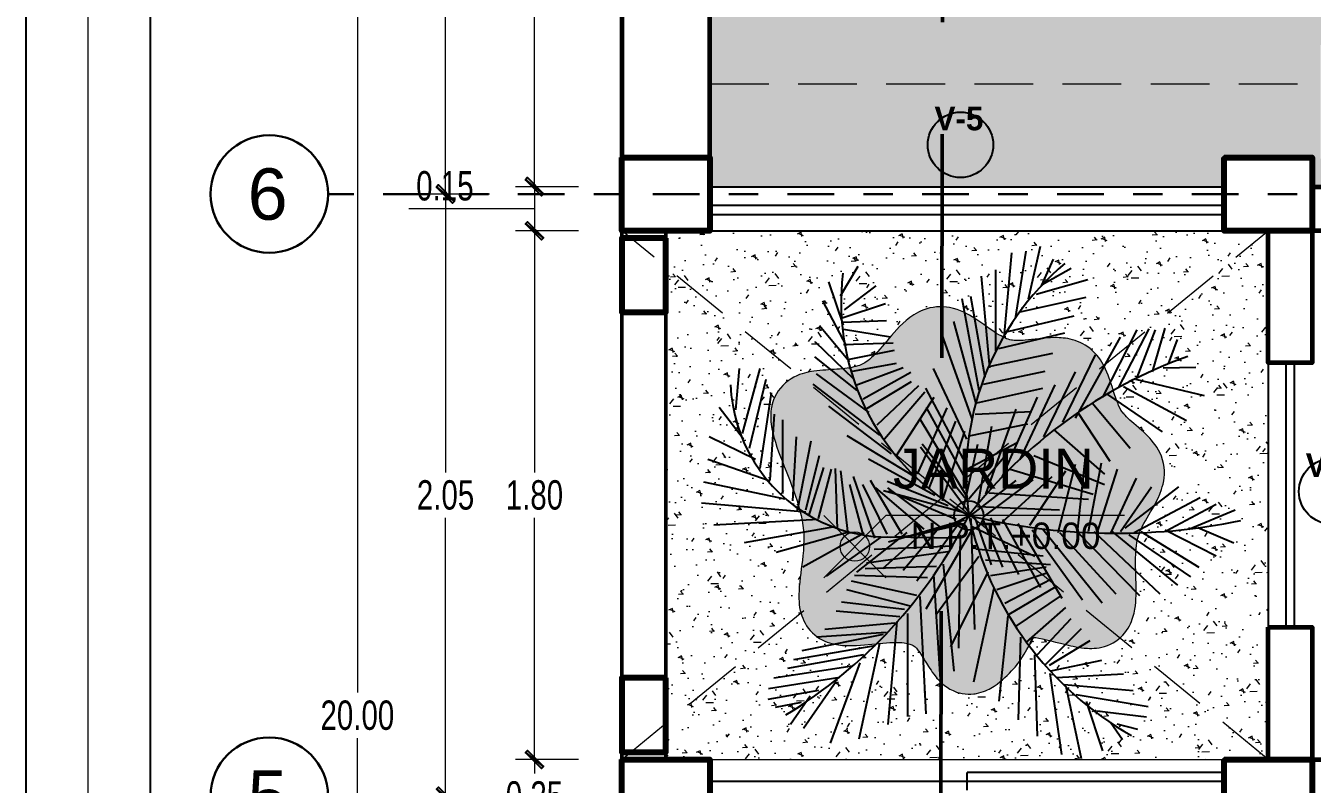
# Model space of a CAD drawing. Header units: millimetres. Extents: x 10612.9 to 10705, y -16533.4 to -16503.9.
# Drawn here: x 10612.887 to 10617.266, y -16516.939 to -16514.356 of the extents above; entities that cross this region are included whole.
import ezdxf
from ezdxf.enums import TextEntityAlignment as Align

# ---------------------------------------------------------------- set-up
doc = ezdxf.new("R2010")
doc.units = ezdxf.units.MM
for name, pattern in [('DASHDOTX2', [50.8, 25.4, -12.7, 0, -12.7]), ('HIDDEN', [0.375, 0.25, -0.125]), ('Punto & Rayas', [0.335139, 0.15875, -0.088194, 0, -0.088194])]:
    doc.linetypes.add(name, pattern=pattern)
for name, color, linetype, lineweight in [('0.6', 252, 'Continuous', 50), ('01_GRIS 250', 250, 'Continuous', 9), ('COLUMNAS', 6, 'Continuous', 20), ('Muro sin techar', 160, 'Continuous', 40), ('p2', 53, 'Continuous', 20), ('P6', 255, 'Continuous', 20), ('TEXTO AMBIENTES', 7, 'Continuous', 9)]:
    doc.layers.add(name, color=color, linetype=linetype, lineweight=lineweight)
doc.layers.add('Nuevo_Estructura - Forjados', color=7, linetype='Continuous')
doc.layers.add('Nuevo_Estructura - Forjados_Pluma_Nº__209', color=7, linetype='Continuous', lineweight=30, true_color=0x3e4f7b)
doc.layers.add('Nuevo_Estructura - Forjados_Pluma_Nº__219', color=7, linetype='Continuous', lineweight=13, true_color=0x404b6a)
doc.styles.add('arial narrow', font='ARIALNI.TTF')
doc.styles.add('Estilo_Generado_1', font='arial.ttf')
doc.styles.add('mahico', font='GOTHIC.TTF', dxfattribs={"width": 0.75})
doc.styles.add('stylus', font='stylu.ttf')
doc.styles.add('TEXTO PRINCIPAL', font='swissek.ttf', dxfattribs={"height": 0.15})
doc.dimstyles.new('Copia de 50 P', dxfattribs={"dimtxt": 0.1, "dimasz": 0.01, "dimexe": 0.065, "dimexo": 0.0625, "dimgap": 0.025, "dimtad": 1, "dimtih": 1, "dimtoh": 1, "dimzin": 0, "dimdsep": 46, "dimtxsty": 'mahico', "dimblk": 'pa cotas', "dimcen": 0.09, "dimdle": 0.3, "dimclrd": 256, "dimclre": 256, "dimclrt": 256, "dimadec": 0, "dimazin": 0, "dimtfac": 1, "dimtofl": 0, "dimtmove": 0, "dimatfit": 3, "dimfxl": 0.15, "dimfxlon": 1, "dimtolj": 1, "dimtzin": 0, "dimlwd": 5, "dimlwe": 5, "dimarcsym": 0})
pattern_1 = [(185, (105.29396, -90.30456), (-0.1057980415, 0.1260851853), [0.017145, -0.188595]), (130, (105.29396, -90.30456), (-0.0991590557, -0.1440166078), [0.013716, -0.1508765258]), (235.4514447, (105.28515, -90.29406), (-0.2049570919, -0.0179314179), [0.0145710079, -0.1602812201]), (181.1842, (105.26164, -90.3369), (-0.1457580716, 0.199269219), [0.0257175, -0.2828925]), (231.6355576, (105.2495, -90.32029), (-0.3085440873, -0.0063779557), [0.0218565208, -0.2404220473]), (126.1841512, (105.26164, -90.3369), (-0.3085440873, -0.0063779557), [0.0205739704, -0.2263137587]), (156, (105.25355, -90.31265), (-0.0314056342, 0.1615679814), [0.017145, -0.188595]), (101, (105.25355, -90.31265), (-0.1565470739, -0.0778859339), [0.013716, -0.150876]), (206.451445, (105.25094, -90.29918), (-0.1879527084, 0.0836820467), [0.0145710079, -0.1602809438]), (172.5, (105.293964, -90.304563), (-0.0557760723, -0.05184492216), [0, -0.1490472, 0, -0.153162, 0, -0.1514475]), (142.5, (105.293964, -90.30456), (-0.10627830025, -0.0212307546), [0, -0.0873252, 0, -0.1456182, 0, -0.0577215]), (102.5, (105.33001, -90.34061), (-0.08264357602, 0.08993507673), [0, -0.05715, 0, -0.178308, 0, -0.236601]), (92.5, (105.34618, -90.35677), (-0.1104501536, 0.078087514), [0, -0.074295, 0, -0.1184148, 0, -0.168021])]

# ---------------------------------------------------------------- blocks, each defined once
blk = doc.blocks.new('A$C3BDE78F2')
at = {"color": 64, "lineweight": 25}
for p, q in [((1.3267, 2.3421), (1.3747, 2.9027)), ((1.3965, 2.4526), (1.4882, 2.8904)), ((1.4926, 2.5344), (1.6104, 2.87)), ((1.6104, 2.6122), (1.7327, 2.8618)), ((1.2874, 2.2725), (1.2568, 2.8372)), ((1.7196, 2.6776), (1.8898, 2.8086)), ((1.8767, 2.7186), (2.0994, 2.6981)), ((1.2481, 2.1865), (1.1608, 2.6735)), ((1.6715, 2.6449), (2.0426, 2.5549)), ((1.7501, 2.6817), (2.0994, 2.5876)), ((1.5624, 2.5876), (1.9684, 2.5262)), ((0.3008, 2.3666), (0.2746, 2.5058)), ((0.3663, 2.2725), (0.3182, 2.5467)), ((0.4361, 2.1579), (0.375, 2.5426)), ((0.4972, 2.0924), (0.4317, 2.5139)), ((1.2175, 2.117), (1.1084, 2.5017)), ((1.5013, 2.5344), (1.8549, 2.5098)), ((0.5583, 2.031), (0.4841, 2.4403)), ((1.4271, 2.4648), (1.8243, 2.4648)), ((0.3357, 2.3175), (0.1829, 2.4239)), ((0.6064, 1.9696), (0.5321, 2.4075)), ((0.6675, 1.9246), (0.5802, 2.3625)), ((1.2132, 2.0269), (1.0298, 2.3584)), ((1.3354, 2.3871), (1.7108, 2.3134)), ((1.3878, 2.4116), (1.7327, 2.3912)), ((0.4143, 2.1784), (0.1611, 2.3543)), ((1.3048, 2.3257), (1.5668, 2.2438)), ((1.3398, 2.3421), (1.6322, 2.2684)), ((1.7413, 1.9425), (2.0165, 2.3015)), ((1.9819, 2.0657), (2.1635, 2.2932)), ((2.0422, 2.0834), (2.2416, 2.2895)), ((0.6544, 2.2848), (0.6806, 1.9083)), ((0.7286, 1.8632), (0.6937, 2.2397)), ((1.1913, 1.9369), (0.9818, 2.2316)), ((1.2917, 2.2725), (1.558, 2.2029)), ((1.6405, 1.8799), (1.8982, 2.2178)), ((1.8626, 2.0013), (2.0712, 2.2838)), ((2.1357, 2.1065), (2.3299, 2.2675)), ((2.222, 2.123), (2.4643, 2.2502)), ((2.3344, 2.1383), (2.5661, 2.218)), ((0.5147, 2.0515), (0.0825, 2.2111)), ((0.7635, 1.8346), (0.7941, 2.1784)), ((0.8028, 1.81), (0.8421, 2.1497)), ((1.2088, 2.1129), (1.5493, 2.1538)), ((1.235, 2.1702), (1.5624, 2.1824)), ((2.4913, 2.1543), (2.6518, 2.0602)), ((0.8203, 1.7773), (0.9076, 2.1211)), ((0.877, 1.7446), (0.9556, 2.0965)), ((0.9731, 1.6873), (0.9862, 2.0801)), ((1.187, 1.9696), (1.5187, 2.0842)), ((1.2132, 2.0351), (1.4751, 2.1047)), ((1.522, 1.7634), (1.7381, 2.1183)), ((2.0841, 2.0993), (2.1297, 1.8542)), ((2.1482, 2.1155), (2.1997, 1.8633)), ((2.2287, 2.1392), (2.2383, 1.871)), ((2.3122, 2.138), (2.2709, 1.886)), ((2.3491, 2.1417), (2.359, 1.9066)), ((2.373, 2.1461), (2.4496, 1.9119)), ((2.4163, 2.1331), (2.5454, 1.9623)), ((0.6195, 1.9451), (0.1043, 2.0556)), ((1.2175, 1.7978), (1.0036, 2.0679)), ((1.0342, 1.6381), (1.0211, 2.0228)), ((1.1128, 1.5768), (1.0516, 2.0147)), ((1.2088, 1.9042), (1.4751, 2.0351)), ((1.8801, 2.0224), (2.0299, 1.7724)), ((1.9372, 2.0321), (2.0798, 1.7756)), ((2.0112, 2.0725), (2.1056, 1.8169)), ((1.1433, 1.5481), (1.1259, 1.9737)), ((1.2088, 1.8223), (1.4969, 1.9942)), ((1.235, 1.7036), (1.4576, 1.9655)), ((1.4165, 1.6462), (1.612, 2.0048)), ((1.7962, 1.9577), (2.0095, 1.7336)), ((0.7373, 1.851), (0.1829, 1.9001)), ((1.2219, 1.7036), (1.0211, 1.9287)), ((1.283, 1.4867), (1.1651, 1.896)), ((1.187, 1.5277), (1.1913, 1.9001)), ((1.2481, 1.6177), (1.4576, 1.9001)), ((1.2874, 1.5317), (1.4402, 1.896)), ((1.3239, 1.4954), (1.4417, 1.9236)), ((1.3607, 1.5747), (1.4909, 1.9034)), ((1.7221, 1.9173), (1.974, 1.7009)), ((1.2394, 1.6259), (1.0123, 1.8182)), ((1.2612, 1.4949), (1.1826, 1.8428)), ((1.6268, 1.8572), (1.945, 1.6515)), ((0.781, 1.7937), (0.2266, 1.7937)), ((1.2743, 1.5113), (0.9556, 1.7446)), ((1.5305, 1.741), (1.8892, 1.58)), ((0.8727, 1.7282), (0.2397, 1.6954)), ((1.2369, 1.4448), (0.8046, 1.6951)), ((1.3223, 1.4622), (1.6759, 1.7241)), ((1.379, 1.4663), (1.6934, 1.7159)), ((1.4052, 1.4704), (1.8243, 1.7241)), ((1.4558, 1.6772), (1.8173, 1.534)), ((1.4882, 1.4704), (1.8898, 1.6914)), ((1.5842, 1.4785), (1.9946, 1.6954)), ((0.9905, 1.6545), (0.3401, 1.6136)), ((1.0473, 1.6013), (0.471, 1.544)), ((1.0874, 1.4093), (0.7718, 1.6414)), ((1.387, 1.6064), (1.7621, 1.4858)), ((1.7196, 1.4745), (2.0994, 1.6545)), ((1.8287, 1.4458), (2.2871, 1.6095)), ((1.0054, 1.3617), (0.6015, 1.562)), ((1.9116, 1.4253), (2.3526, 1.544)), ((1.2044, 1.5113), (0.5933, 1.5195)), ((1.3369, 1.4948), (1.6933, 1.4149)), ((1.3965, 1.4663), (1.6672, 1.2371)), ((1.558, 1.4745), (1.7021, 1.2043)), ((1.737, 1.4622), (1.8025, 1.1471)), ((1.9815, 1.409), (2.4748, 1.499)), ((0.917, 1.3298), (0.4103, 1.4387)), ((1.2917, 1.454), (0.6937, 1.4335)), ((1.2961, 1.3926), (1.0298, 1.2821)), ((1.3005, 1.4335), (1.0429, 1.3435)), ((1.2499, 1.4464), (1.0904, 1.1085)), ((1.1291, 1.4269), (1.0917, 1.0633)), ((1.3092, 1.454), (1.4969, 1.2084)), ((1.3572, 1.4172), (1.3398, 0.9752)), ((1.3703, 1.4131), (1.7894, 1.3394)), ((1.8549, 1.4294), (1.868, 1.1266)), ((1.916, 1.4212), (1.9946, 1.0652)), ((2.0513, 1.3762), (2.4879, 1.454)), ((2.1037, 1.3517), (2.597, 1.3967)), ((0.9853, 1.3468), (1.0321, 1.0474)), ((1.2961, 1.3476), (0.9905, 1.1962)), ((1.0698, 1.374), (1.0439, 1.0242)), ((1.3048, 1.3803), (1.5013, 1.1184)), ((1.4314, 1.3558), (1.3965, 0.8197)), ((1.4227, 1.3721), (1.8811, 1.2084)), ((2.0164, 1.3844), (2.0863, 1.0529)), ((2.1124, 1.3476), (2.1823, 1.012)), ((2.1954, 1.3189), (2.6319, 1.3189)), ((0.7683, 1.2532), (0.3089, 1.3021)), ((0.8366, 1.2701), (0.9649, 1.0224)), ((0.9104, 1.3125), (1.0023, 1.0395)), ((1.2874, 1.2821), (0.9207, 1.0775)), ((1.2743, 1.2821), (1.5187, 1.0161)), ((1.5187, 1.2821), (1.9466, 1.0939)), ((2.2085, 1.3026), (2.2914, 0.9465)), ((2.2696, 1.2739), (2.7236, 1.233)), ((2.3002, 1.2535), (2.3831, 0.8974)), ((0.6538, 1.185), (0.2076, 1.1984)), ((0.7124, 1.2089), (0.8748, 0.9697)), ((0.778, 1.2462), (0.9242, 0.9966)), ((1.2655, 1.2003), (0.8639, 0.9629)), ((1.558, 1.2412), (1.4227, 0.7951)), ((1.6104, 1.188), (2.012, 0.9997)), ((2.37, 1.2125), (2.7323, 1.1552)), ((2.4049, 1.188), (2.4835, 0.8319)), ((0.5576, 1.1109), (0.1194, 1.0965)), ((0.6271, 1.1527), (0.8124, 0.9411)), ((1.2306, 1.1225), (0.8552, 0.8524)), ((1.2568, 1.1348), (1.5493, 0.9424)), ((1.6322, 1.1143), (1.4751, 0.7337)), ((2.4748, 1.143), (2.7585, 1.0775)), ((0.5032, 1.0545), (0.6999, 0.8567)), ((0.5597, 1.0947), (0.7544, 0.9131)), ((1.235, 1.0652), (0.8377, 0.746)), ((1.7327, 1.0611), (2.0819, 0.8892)), ((2.501, 1.102), (2.5796, 0.8237)), ((2.5446, 1.0734), (2.6887, 1.0079)), ((2.5534, 1.0693), (2.6407, 0.9138)), ((0.4581, 1.0281), (0.0217, 0.9644)), ((0.4363, 0.9923), (0.4557, 0.6318)), ((0.4721, 1.0217), (0.5289, 0.7483)), ((0.5019, 1.0296), (0.6353, 0.8114)), ((1.2175, 0.9752), (0.8858, 0.6723)), ((1.2175, 0.9834), (1.5842, 0.8892)), ((1.7719, 1.0079), (1.5318, 0.7337)), ((0.39, 0.9411), (0, 0.8585)), ((0.3976, 0.9503), (0.3656, 0.5791)), ((1.8112, 0.9588), (2.1736, 0.7828)), ((0.3071, 0.8315), (0.0409, 0.7441)), ((0.3442, 0.8858), (0.2791, 0.4979)), ((1.2175, 0.877), (0.877, 0.5455)), ((1.235, 0.877), (1.6235, 0.836)), ((1.8636, 0.877), (1.6017, 0.7051)), ((1.8331, 0.8892), (2.2696, 0.6478)), ((0.257, 0.7757), (0.225, 0.5076)), ((1.2219, 0.791), (0.8858, 0.435)), ((1.2088, 0.7746), (1.558, 0.6641)), ((1.2219, 0.8197), (1.593, 0.7501)), ((1.916, 0.7992), (1.6715, 0.5946)), ((0.1959, 0.7019), (0.103, 0.6365)), ((1.2263, 0.6969), (0.9338, 0.3408)), ((1.2175, 0.6969), (1.51, 0.5618)), ((1.9597, 0.7173), (1.7588, 0.4227)), ((1.9466, 0.7419), (2.3089, 0.5577)), ((0.1871, 0.6678), (0.1572, 0.5567)), ((1.2219, 0.6478), (1.462, 0.48)), ((2.0033, 0.6314), (1.82, 0.2917)), ((1.9989, 0.656), (2.3133, 0.4923)), ((1.2044, 0.6028), (0.9774, 0.2713)), ((1.2175, 0.5741), (1.4052, 0.2181)), ((1.2394, 0.6232), (1.462, 0.3327)), ((2.0426, 0.5659), (1.9553, 0.1976)), ((2.0513, 0.5577), (2.3089, 0.4595)), ((1.2219, 0.5373), (1.0298, 0.2262)), ((2.0819, 0.4759), (2.3176, 0.4063)), ((2.1037, 0.4186), (2.1081, 0.2426)), ((1.2306, 0.4063), (1.0909, 0.1321)), ((1.2263, 0.4022), (1.3703, 0.1321)), ((2.1255, 0.3899), (2.2565, 0.3408)), ((1.235, 0.2795), (1.3398, 0.0298)), ((1.2437, 0.2303), (1.1608, 0.038))]:
    blk.add_line(p, q, dxfattribs=at)
blk.add_circle((1.3088, 1.4642), 0.0787, dxfattribs=at)
for centre, radius, start, end in [((2.0453, 1.8943), 0.8529, 92.16648, 210.28562), ((2.4685, 3.8078), 2.6148, 211.31691, 243.67294), ((2.4541, 0.8538), 1.2978, 82.92769, 151.94248), ((1.7056, -0.3138), 1.8217, 102.57938, 150.29194), ((4.5515, 0.6699), 3.3386, 166.23558, 191.57451), ((1.5195, -0.0223), 1.5013, 40.20969, 98.06501), ((-0.2939, -0.6019), 2.6148, 19.84206, 52.19809)]:
    blk.add_arc(centre, radius, start, end, dxfattribs=at)
blk = doc.blocks.new('A$C25241A85')
at = {"layer": 'p2', "lineweight": 9}
h = blk.add_hatch(color=256, dxfattribs=at)
h.paths.add_polyline_path([(0.0707, 0.1414, 0.198912), (0.0561, 0.1061, 0.198912), (0.0707, 0.0707), (0.1061, 0.1061)])
h.paths.add_polyline_path([(0.1061, 0.1061), (0.1414, 0.0707, 0.198912), (0.1561, 0.1061, 0.198912), (0.1414, 0.1414)])
at = {"layer": 'p2'}
blk.add_line((0.2121, 0), (0, 0.2121), dxfattribs=at)
blk.add_lwpolyline([(1.0236, 0.2121), (0.2121, 0.2121), (0, 0)], dxfattribs=at)
blk.add_circle((0.1061, 0.1061), 0.05, dxfattribs=at)
blk = doc.blocks.new('ERGERFREFRE')
at = {"layer": 'COLUMNAS', "color": 1, "lineweight": 80, "ltscale": 0.2}
for points in [[(10617.3207, -16635.6536), (10617.6207, -16635.6536), (10617.6207, -16635.9036), (10617.3207, -16635.9036)], [(10619.3707, -16635.6536), (10619.6707, -16635.6536), (10619.6707, -16635.9036), (10619.3707, -16635.9036)], [(10617.4707, -16635.9286), (10617.3207, -16635.9286), (10617.3207, -16636.1809), (10617.4707, -16636.1809)], [(10617.4707, -16637.4262), (10617.3207, -16637.4262), (10617.3207, -16637.6786), (10617.4707, -16637.6786)], [(10617.3207, -16637.7036), (10617.6207, -16637.7036), (10617.6207, -16637.9536), (10617.3207, -16637.9536)], [(10619.3707, -16637.7036), (10619.6707, -16637.7036), (10619.6707, -16637.9536), (10619.3707, -16637.9536)]]:
    blk.add_lwpolyline(points, close=True, dxfattribs=at)
blk = doc.blocks.new('HTRHTRHTR')
for p, q in [((3391.875, 437.54), (3391.875, -165.782)), ((3400.569, -157.089), (3400.569, 428.847))]:
    blk.add_line(p, q)
at = {"layer": 'P6', "color": 7}
blk.add_line((3396.222, -161.435), (3396.222, 433.193), dxfattribs=at)
blk = doc.blocks.new('hjygfvdc')
at = {"layer": '0.6', "linetype": 'DASHDOTX2', "ltscale": 0.03}
blk.add_line((3030.3432, 68.8445), (3030.3974, 92.8394), dxfattribs=at)
blk = doc.blocks.new('pa cotas')
h = blk.add_hatch(color=256)
h.paths.add_polyline_path([(2.38, 3.09), (-3.09, -2.38), (-2.38, -3.09)])
h.paths.add_polyline_path([(3.09, 2.38), (2.38, 3.09), (-2.38, -3.09)])
blk.add_line((-2.38, -3.09), (2.38, 3.09))
blk.add_lwpolyline([(3.09, 2.38), (2.38, 3.09), (-3.09, -2.38), (-2.38, -3.09)], close=True)
blk = doc.blocks.new('*D659')
at = {"lineweight": 5, "transparency": 16777216}
for p, q in [((10599.7027, -16552.1931), (10599.4877, -16552.1931)), ((10599.5527, -16552.2031), (10599.5527, -16562.1156)), ((10599.5527, -16572.1831), (10599.5527, -16562.2706)), ((10599.5527, -16572.1931), (10599.4877, -16572.1931))]:
    blk.add_line(p, q, dxfattribs=at)
at = {"layer": 'Defpoints', "color": 0, "transparency": 16777216}
for p in [(10600.4527, -16552.1931), (10599.5527, -16572.1931), (10599.5527, -16572.1931)]:
    blk.add_point(p, dxfattribs=at)
at = {"lineweight": 5, "transparency": 16777216, "xscale": 0.01, "yscale": 0.01, "zscale": 0.01}
for p, rotation in [((10599.5527, -16552.1931), 90), ((10599.5527, -16572.1931), 270)]:
    blk.add_blockref('pa cotas', p, dxfattribs=dict(at, rotation=rotation))
at = {"transparency": 16777216, "insert": (10599.5527, -16562.1931), "char_height": 0.1, "attachment_point": 5, "style": 'mahico'}
blk.add_mtext('\\A1;20.00', dxfattribs=at)
blk = doc.blocks.new('Marcador de red estándar_2')
at = {"layer": 'Nuevo_Estructura - Forjados_Pluma_Nº__209', "color": 167, "linetype": 'Punto & Rayas', "lineweight": 30, "true_color": 0x3e4f7b}
blk.add_line((0.9423, 0), (4.5, 0), dxfattribs=at)
at = {"layer": 'Nuevo_Estructura - Forjados_Pluma_Nº__209', "color": 167, "linetype": 'Continuous', "lineweight": 30, "true_color": 0x3e4f7b}
blk.add_circle((4.7, 0), 0.2, dxfattribs=at)
at = {"layer": 'Nuevo_Estructura - Forjados_Pluma_Nº__219', "color": 167, "lineweight": 13, "true_color": 0x404b6a, "style": 'Estilo_Generado_1'}
for tag, p in [('AC_MarkerText_1_0', (-4.7, -0.1675)), ('AC_MarkerText_1_1', (4.7, -0.1675))]:
    blk.add_attdef(tag, text='', height=0.175, rotation=180, dxfattribs=at).set_placement(p, align=Align.TOP_CENTER)
blk = doc.blocks.new('*D685')
at = {"lineweight": 5, "transparency": 16777216}
for p, q in [((10600.0027, -16557.9681), (10599.7877, -16557.9681)), ((10599.8527, -16557.9781), (10599.8527, -16559.1156)), ((10599.8527, -16560.4081), (10599.8527, -16559.2706)), ((10600.0027, -16560.4181), (10599.7877, -16560.4181))]:
    blk.add_line(p, q, dxfattribs=at)
at = {"layer": 'Defpoints', "color": 0, "transparency": 16777216}
for p in [(10600.4527, -16557.9681), (10599.8527, -16560.4181), (10600.4527, -16560.4181)]:
    blk.add_point(p, dxfattribs=at)
at = {"lineweight": 5, "transparency": 16777216, "xscale": 0.01, "yscale": 0.01, "zscale": 0.01}
for p, rotation in [((10599.8527, -16557.9681), 90), ((10599.8527, -16560.4181), 270)]:
    blk.add_blockref('pa cotas', p, dxfattribs=dict(at, rotation=rotation))
at = {"transparency": 16777216, "insert": (10599.8527, -16559.1931), "char_height": 0.1, "attachment_point": 5, "style": 'mahico'}
blk.add_mtext('\\A1;2.45', dxfattribs=at)
blk = doc.blocks.new('*D686')
at = {"lineweight": 5, "transparency": 16777216}
for p, q in [((10600.0027, -16560.4181), (10599.7877, -16560.4181)), ((10599.8527, -16560.4281), (10599.8527, -16561.3656)), ((10599.8527, -16562.4581), (10599.8527, -16561.5206)), ((10600.0027, -16562.4681), (10599.7877, -16562.4681))]:
    blk.add_line(p, q, dxfattribs=at)
at = {"layer": 'Defpoints', "color": 0, "transparency": 16777216}
for p in [(10600.4527, -16560.4181), (10599.8527, -16562.4681), (10600.4527, -16562.4681)]:
    blk.add_point(p, dxfattribs=at)
at = {"lineweight": 5, "transparency": 16777216, "xscale": 0.01, "yscale": 0.01, "zscale": 0.01}
for p, rotation in [((10599.8527, -16560.4181), 90), ((10599.8527, -16562.4681), 270)]:
    blk.add_blockref('pa cotas', p, dxfattribs=dict(at, rotation=rotation))
at = {"transparency": 16777216, "insert": (10599.8527, -16561.4431), "char_height": 0.1, "attachment_point": 5, "style": 'mahico'}
blk.add_mtext('\\A1;2.05', dxfattribs=at)
blk = doc.blocks.new('*D893')
at = {"lineweight": 5, "transparency": 16777216}
for p, q in [((10614.7681, -16512.6043), (10614.5531, -16512.6043)), ((10614.6181, -16512.6143), (10614.6181, -16513.6768)), ((10614.6181, -16514.8943), (10614.6181, -16513.8318)), ((10614.7681, -16514.9043), (10614.5531, -16514.9043))]:
    blk.add_line(p, q, dxfattribs=at)
at = {"layer": 'Defpoints', "color": 0, "transparency": 16777216}
for p in [(10614.9156, -16512.6043), (10614.6181, -16514.9043), (10615.2156, -16514.9043)]:
    blk.add_point(p, dxfattribs=at)
at = {"lineweight": 5, "transparency": 16777216, "xscale": 0.01, "yscale": 0.01, "zscale": 0.01}
for p, rotation in [((10614.6181, -16512.6043), 90), ((10614.6181, -16514.9043), 270)]:
    blk.add_blockref('pa cotas', p, dxfattribs=dict(at, rotation=rotation))
at = {"transparency": 16777216, "insert": (10614.6181, -16513.7543), "char_height": 0.1, "attachment_point": 5, "style": 'mahico'}
blk.add_mtext('\\A1;2.30', dxfattribs=at)
blk = doc.blocks.new('*D894')
at = {"lineweight": 5, "transparency": 16777216}
for p, q in [((10614.7681, -16514.9043), (10614.5531, -16514.9043)), ((10614.6181, -16514.9143), (10614.6181, -16515.0443)), ((10614.4356, -16514.9793), (10614.191, -16514.9793)), ((10614.6181, -16514.9793), (10614.4356, -16514.9793)), ((10614.7681, -16515.0543), (10614.5531, -16515.0543))]:
    blk.add_line(p, q, dxfattribs=at)
at = {"layer": 'Defpoints', "color": 0, "transparency": 16777216}
for p in [(10615.2156, -16514.9043), (10614.6181, -16515.0543), (10615.2156, -16515.0543)]:
    blk.add_point(p, dxfattribs=at)
at = {"lineweight": 5, "transparency": 16777216, "xscale": 0.01, "yscale": 0.01, "zscale": 0.01}
for p, rotation in [((10614.6181, -16514.9043), 90), ((10614.6181, -16515.0543), 270)]:
    blk.add_blockref('pa cotas', p, dxfattribs=dict(at, rotation=rotation))
at = {"transparency": 16777216, "insert": (10614.3133, -16514.9018), "char_height": 0.1, "attachment_point": 5, "style": 'mahico'}
blk.add_mtext('\\A1;0.15', dxfattribs=at)
blk = doc.blocks.new('*D895')
at = {"lineweight": 5, "transparency": 16777216}
for p, q in [((10614.7681, -16515.0543), (10614.5531, -16515.0543)), ((10614.6181, -16515.0643), (10614.6181, -16515.8768)), ((10614.6181, -16516.8443), (10614.6181, -16516.0318)), ((10614.7681, -16516.8543), (10614.5531, -16516.8543))]:
    blk.add_line(p, q, dxfattribs=at)
at = {"layer": 'Defpoints', "color": 0, "transparency": 16777216}
for p in [(10615.2156, -16515.0543), (10614.6181, -16516.8543), (10615.0656, -16516.8543)]:
    blk.add_point(p, dxfattribs=at)
at = {"lineweight": 5, "transparency": 16777216, "xscale": 0.01, "yscale": 0.01, "zscale": 0.01}
for p, rotation in [((10614.6181, -16515.0543), 90), ((10614.6181, -16516.8543), 270)]:
    blk.add_blockref('pa cotas', p, dxfattribs=dict(at, rotation=rotation))
at = {"transparency": 16777216, "insert": (10614.6181, -16515.9543), "char_height": 0.1, "attachment_point": 5, "style": 'mahico'}
blk.add_mtext('\\A1;1.80', dxfattribs=at)
blk = doc.blocks.new('*D896')
at = {"lineweight": 5, "transparency": 16777216}
for p, q in [((10614.7681, -16516.8543), (10614.5531, -16516.8543)), ((10614.6181, -16516.8643), (10614.6181, -16516.9018)), ((10614.6181, -16517.0943), (10614.6181, -16517.0568)), ((10614.7681, -16517.1043), (10614.5531, -16517.1043))]:
    blk.add_line(p, q, dxfattribs=at)
at = {"layer": 'Defpoints', "color": 0, "transparency": 16777216}
for p in [(10615.0656, -16516.8543), (10614.6181, -16517.1043), (10615.0656, -16517.1043)]:
    blk.add_point(p, dxfattribs=at)
at = {"lineweight": 5, "transparency": 16777216, "xscale": 0.01, "yscale": 0.01, "zscale": 0.01}
for p, rotation in [((10614.6181, -16516.8543), 90), ((10614.6181, -16517.1043), 270)]:
    blk.add_blockref('pa cotas', p, dxfattribs=dict(at, rotation=rotation))
at = {"transparency": 16777216, "insert": (10614.6181, -16516.9793), "char_height": 0.1, "attachment_point": 5, "style": 'mahico'}
blk.add_mtext('\\A1;0.25', dxfattribs=at)
blk = doc.blocks.new('fdvfvfdvdf')
at = {"layer": 'Nuevo_Estructura - Forjados', "color": 8, "linetype": 'Continuous', "lineweight": 15}
ref = blk.add_blockref('Marcador de red estándar_2', (10603.9527, -16560.4181), dxfattribs=dict(at, rotation=180))
ref.add_attrib('AC_MarkerText_1_1', '6', dxfattribs={"layer": 'Nuevo_Estructura - Forjados_Pluma_Nº__219', "color": 167, "lineweight": 13, "true_color": 0x404b6a, "height": 0.175, "style": 'Estilo_Generado_1'}).set_placement((10599.2473, -16560.3306), align=Align.TOP_CENTER)
ref = blk.add_blockref('Marcador de red estándar_2', (10603.9527, -16562.4681), dxfattribs=dict(at, rotation=180))
ref.add_attrib('AC_MarkerText_1_1', '5', dxfattribs={"layer": 'Nuevo_Estructura - Forjados_Pluma_Nº__219', "color": 167, "lineweight": 13, "true_color": 0x404b6a, "height": 0.175, "style": 'Estilo_Generado_1'}).set_placement((10599.2473, -16562.3806), align=Align.TOP_CENTER)
dim = blk.add_linear_dim(base=(10599.5527, -16572.1931), p1=(10600.4527, -16552.1931), p2=(10599.5527, -16572.1931), angle=270, dimstyle='Copia de 50 P')
dim.commit()
dim.dimension.update_dxf_attribs({"geometry": '*D659', "text_midpoint": (10599.5527, -16562.1931)})
for base, p1, p2, picture, middle in [((10599.8527, -16560.4181), (10600.4527, -16557.9681), (10600.4527, -16560.4181), '*D685', (10599.8527, -16559.1931)), ((10599.8527, -16562.4681), (10600.4527, -16560.4181), (10600.4527, -16562.4681), '*D686', (10599.8527, -16561.4431))]:
    dim = blk.add_linear_dim(base=base, p1=p1, p2=p2, angle=270, dimstyle='Copia de 50 P', override={"dimtmove": 1})
    dim.commit()
    dim.dimension.update_dxf_attribs({"geometry": picture, "text_midpoint": middle})

msp = doc.modelspace()

# ---------------------------------------------------------------- hatches: boundary and pattern name
at = {"layer": '01_GRIS 250', "true_color": 0xc7c8ca}
h = msp.add_hatch(dxfattribs=at)
h.set_pattern_fill('AR-CONC', color=9, scale=0.001, angle=1935, style=0)
h.set_pattern_definition([(185, (105.29396, -90.30456), (-0.1175533794, 0.1400946503), [0.01905, -0.20955]), (130, (105.29396, -90.30456), (-0.1101767286, -0.1600184531), [0.01524, -0.1676405842]), (235.4514447, (105.28417, -90.29289), (-0.2277301021, -0.0199237976), [0.0161900088, -0.1780902446]), (181.1842, (105.25804, -90.34048), (-0.161953413, 0.2214102432), [0.028575, -0.314325]), (231.6355576, (105.24455, -90.32203), (-0.3428267636, -0.0070866175), [0.024285023, -0.267135608]), (126.1841512, (105.25804, -90.34048), (-0.3428267636, -0.0070866175), [0.022859967, -0.251459732]), (156, (105.24906, -90.31354), (-0.0348951491, 0.1795199793), [0.01905, -0.20955]), (101, (105.24906, -90.31354), (-0.1739411932, -0.0865399265), [0.01524, -0.16764]), (206.451445, (105.24615, -90.29858), (-0.2088363427, 0.0929800519), [0.0161900088, -0.1780899376]), (172.5, (105.293964, -90.30456), (-0.06197341367, -0.05760546907), [0, -0.165608, 0, -0.17018, 0, -0.168275]), (142.5, (105.29396, -90.30456), (-0.11808700027, -0.0235897273), [0, -0.097028, 0, -0.161798, 0, -0.064135]), (102.5, (105.334016, -90.344615), (-0.09182619558, 0.09992786303), [0, -0.0635, 0, -0.19812, 0, -0.26289]), (92.5, (105.35198, -90.36258), (-0.1227223929, 0.0867639044), [0, -0.08255, 0, -0.131572, 0, -0.18669])])
h.paths.add_polyline_path([(10617.6656, -16512.5043), (10617.6656, -16512.3543), (10617.5906, -16512.3543), (10615.2156, -16512.3543), (10615.2156, -16514.5543), (10617.2941, -16514.5543), (10617.2941, -16514.4217), (10617.6981, -16514.4217), (10617.6981, -16514.5543), (10619.196, -16514.5543), (10619.196, -16514.3043), (10615.8156, -16514.3043), (10615.8156, -16513.1043), (10620.1156, -16513.1043), (10620.1156, -16512.8543), (10617.6656, -16512.8543)])
h.paths.add_polyline_path([(10615.7924, -16513.3753), (10615.7924, -16513.9307), (10615.2314, -16513.9338), (10615.2314, -16513.3784)], flags=16)
h.paths.add_polyline_path([(10620.1156, -16512.6043), (10617.6656, -16512.6043), (10617.6656, -16512.8543), (10620.1156, -16512.8543)], flags=17)
h.paths.add_polyline_path([(10616.9656, -16514.9043), (10616.9656, -16514.8043), (10617.2656, -16514.8043), (10617.2656, -16514.9043), (10620.1156, -16514.9043), (10620.1156, -16514.5543), (10620.095, -16514.5543), (10620.095, -16514.8348), (10619.9465, -16514.8348), (10619.9465, -16514.8804), (10619.3445, -16514.8804), (10619.3445, -16514.8348), (10619.196, -16514.8348), (10619.196, -16514.5543), (10617.6981, -16514.5543), (10617.6981, -16514.8092), (10617.2941, -16514.8092), (10617.2941, -16514.5543), (10615.2156, -16514.5543), (10615.2156, -16514.9043)])
at = {"layer": '01_GRIS 250', "true_color": 0x58ba48}
h = msp.add_hatch(dxfattribs=at)
h.set_pattern_fill('AR-CONC', color=85, scale=0.0009, angle=1935, style=0)
h.set_pattern_definition(pattern_1)
h.paths.add_polyline_path([(10617.1156, -16515.0543), (10615.0656, -16515.0543), (10615.0656, -16516.8543), (10617.1156, -16516.8543)])
edge = h.paths.add_edge_path(flags=16)
edge.add_spline(control_points=[(10616.306, -16516.46), (10616.273, -16516.5181), (10616.2615, -16516.5315), (10616.2304, -16516.5655), (10616.2111, -16516.5862), (10616.1688, -16516.6138), (10616.1527, -16516.6226), (10616.1093, -16516.6333), (10616.0793, -16516.6332), (10616.0209, -16516.6128), (10616.0019, -16516.5931), (10615.9722, -16516.5584), (10615.962, -16516.5416), (10615.9413, -16516.5082), (10615.9314, -16516.4924), (10615.9151, -16516.4713), (10615.9119, -16516.4687), (10615.9019, -16516.4629), (10615.892, -16516.4593), (10615.8554, -16516.4547), (10615.8249, -16516.4559), (10615.7591, -16516.4621), (10615.7247, -16516.4672), (10615.6694, -16516.4665), (10615.6515, -16516.4654), (10615.6102, -16516.4547), (10615.5848, -16516.4436), (10615.5432, -16516.4032), (10615.5315, -16516.3785), (10615.5173, -16516.3282), (10615.5176, -16516.3041), (10615.5207, -16516.2392), (10615.5278, -16516.2001), (10615.5368, -16516.1123), (10615.5363, -16516.0708), (10615.5159, -16515.9806), (10615.4992, -16515.9347), (10615.4641, -16515.8451), (10615.4456, -16515.8024), (10615.428, -16515.7386), (10615.4238, -16515.7192), (10615.4214, -16515.6745), (10615.4233, -16515.6479), (10615.4489, -16515.5919), (10615.4752, -16515.5658), (10615.5274, -16515.5391), (10615.5489, -16515.5356), (10615.5972, -16515.5286), (10615.6232, -16515.5278), (10615.6724, -16515.5238), (10615.695, -16515.5209), (10615.7298, -16515.5117), (10615.7391, -16515.5073), (10615.769, -16515.4847), (10615.7886, -16515.4639), (10615.8303, -16515.4148), (10615.8515, -16515.387), (10615.8988, -16515.3465), (10615.918, -16515.3327), (10615.9695, -16515.3134), (10616.0039, -16515.3106), (10616.0686, -16515.323), (10616.0943, -16515.3387), (10616.1458, -16515.3715), (10616.1698, -16515.3901), (10616.2127, -16515.417), (10616.2281, -16515.4241), (10616.252, -16515.4284), (10616.2684, -16515.4287), (10616.3162, -16515.4247), (10616.3491, -16515.4183), (10616.4078, -16515.4181), (10616.4275, -16515.4193), (10616.4718, -16515.4313), (10616.4978, -16515.4446), (10616.5396, -16515.4826), (10616.5525, -16515.5054), (10616.5752, -16515.5539), (10616.5823, -16515.5792), (10616.5952, -16515.6198), (10616.6008, -16515.636), (10616.6122, -16515.6615), (10616.6164, -16515.6687), (10616.6344, -16515.6902), (10616.6523, -16515.7057), (10616.6874, -16515.7361), (10616.7027, -16515.7492), (10616.7342, -16515.7858), (10616.7523, -16515.8121), (10616.7664, -16515.8812), (10616.7603, -16515.9121), (10616.7382, -16515.9779), (10616.7186, -16516.0054), (10616.6881, -16516.0581), (10616.6774, -16516.0791), (10616.6668, -16516.1211), (10616.6645, -16516.1486), (10616.6641, -16516.2055), (10616.6655, -16516.234), (10616.6664, -16516.2922), (10616.6668, -16516.3213), (10616.6548, -16516.374), (10616.6482, -16516.3943), (10616.6193, -16516.4361), (10616.5952, -16516.4564), (10616.5416, -16516.4765), (10616.5191, -16516.4769), (10616.4718, -16516.4743), (10616.4487, -16516.4687), (10616.3798, -16516.4514), (10616.3352, -16516.4394), (10616.316, -16516.4386)], knot_values=[0.169282, 0.169282, 0.169282, 0.169282, 0.207881, 0.207881, 0.267359, 0.267359, 0.295652, 0.295652, 0.323945, 0.323945, 0.363499, 0.363499, 0.409481, 0.409481, 0.464062, 0.464062, 0.518643, 0.518643, 0.583801, 0.583801, 0.674875, 0.674875, 0.76595, 0.76595, 0.805602, 0.805602, 0.845254, 0.845254, 0.884906, 0.884906, 0.940439, 0.940439, 1.044014, 1.044014, 1.175049, 1.175049, 1.294825, 1.294825, 1.414602, 1.414602, 1.464652, 1.464652, 1.514703, 1.514703, 1.564754, 1.564754, 1.614804, 1.614804, 1.687672, 1.687672, 1.761189, 1.761189, 1.834705, 1.834705, 1.924663, 1.924663, 2.014621, 2.014621, 2.060138, 2.060138, 2.105656, 2.105656, 2.170669, 2.170669, 2.254289, 2.254289, 2.337908, 2.337908, 2.403116, 2.403116, 2.492281, 2.492281, 2.530746, 2.530746, 2.569212, 2.569212, 2.616504, 2.616504, 2.683145, 2.683145, 2.73751, 2.73751, 2.791876, 2.791876, 2.866833, 2.866833, 2.915619, 2.915619, 2.964406, 2.964406, 3.013193, 3.013193, 3.100305, 3.100305, 3.187418, 3.187418, 3.269214, 3.269214, 3.341289, 3.341289, 3.413364, 3.413364, 3.450986, 3.450986, 3.488608, 3.488608, 3.526229, 3.526229, 3.581858, 3.581858, 3.697724, 3.697724, 3.697724, 3.697724], degree=3, periodic=0)
edge.add_spline(control_points=[(10616.316, -16516.4386), (10616.3133, -16516.4436), (10616.3098, -16516.451), (10616.306, -16516.46)], knot_values=[0.018953, 0.018953, 0.018953, 0.018953, 0.05018, 0.05018, 0.05018, 0.05018], degree=3, periodic=0)
at = {"layer": '01_GRIS 250', "true_color": 0x939598}
h = msp.add_hatch(dxfattribs=at)
h.set_pattern_fill('AR-CONC', color=252, scale=0.0009, angle=1935, style=0)
h.set_pattern_definition(pattern_1)
edge = h.paths.add_edge_path()
edge.add_spline(control_points=[(10615.0656, -16524.7254), (10615.1403, -16524.7938), (10615.323, -16524.9611), (10615.0158, -16525.4157), (10615.5311, -16525.4749), (10615.6056, -16526.0312), (10616.0162, -16525.4913), (10616.3859, -16526.1363), (10616.5442, -16525.4107), (10617.24, -16525.6283), (10616.9448, -16525.0819), (10617.1411, -16524.8637), (10617.2656, -16524.7254)], knot_values=[0, 0, 0, 0, 0.277257, 0.678074, 1.056953, 1.392158, 1.772271, 2.187621, 2.614962, 3.107394, 3.4043, 3.917775, 3.917775, 3.917775, 3.917775], degree=3, periodic=0)
edge.add_line((10617.2656, -16524.7254), (10617.2656, -16524.7043))
edge.add_line((10617.2656, -16524.7043), (10615.0656, -16524.7043))
edge.add_line((10615.0656, -16524.7043), (10615.0656, -16524.7254))
edge = h.paths.add_edge_path()
edge.add_spline(control_points=[(10616.316, -16516.4386), (10616.3352, -16516.4394), (10616.3798, -16516.4514), (10616.4487, -16516.4687), (10616.4718, -16516.4743), (10616.5191, -16516.4769), (10616.5416, -16516.4765), (10616.5952, -16516.4564), (10616.6193, -16516.4361), (10616.6482, -16516.3943), (10616.6548, -16516.374), (10616.6668, -16516.3213), (10616.6664, -16516.2922), (10616.6655, -16516.234), (10616.6641, -16516.2055), (10616.6645, -16516.1486), (10616.6668, -16516.1211), (10616.6774, -16516.0791), (10616.6881, -16516.0581), (10616.7186, -16516.0054), (10616.7382, -16515.9779), (10616.7603, -16515.9121), (10616.7664, -16515.8812), (10616.7523, -16515.8121), (10616.7342, -16515.7858), (10616.7027, -16515.7492), (10616.6874, -16515.7361), (10616.6523, -16515.7057), (10616.6344, -16515.6902), (10616.6164, -16515.6687), (10616.6122, -16515.6615), (10616.6008, -16515.636), (10616.5952, -16515.6198), (10616.5823, -16515.5792), (10616.5752, -16515.5539), (10616.5525, -16515.5054), (10616.5396, -16515.4826), (10616.4978, -16515.4446), (10616.4718, -16515.4313), (10616.4275, -16515.4193), (10616.4078, -16515.4181), (10616.3491, -16515.4183), (10616.3162, -16515.4247), (10616.2684, -16515.4287), (10616.252, -16515.4284), (10616.2281, -16515.4241), (10616.2127, -16515.417), (10616.1698, -16515.3901), (10616.1458, -16515.3715), (10616.0943, -16515.3387), (10616.0686, -16515.323), (10616.0039, -16515.3106), (10615.9695, -16515.3134), (10615.918, -16515.3327), (10615.8988, -16515.3465), (10615.8515, -16515.387), (10615.8303, -16515.4148), (10615.7886, -16515.4639), (10615.769, -16515.4847), (10615.7391, -16515.5073), (10615.7298, -16515.5117), (10615.695, -16515.5209), (10615.6724, -16515.5238), (10615.6232, -16515.5278), (10615.5972, -16515.5286), (10615.5489, -16515.5356), (10615.5274, -16515.5391), (10615.4752, -16515.5658), (10615.4489, -16515.5919), (10615.4233, -16515.6479), (10615.4214, -16515.6745), (10615.4238, -16515.7192), (10615.428, -16515.7386), (10615.4456, -16515.8024), (10615.4641, -16515.8451), (10615.4992, -16515.9347), (10615.5159, -16515.9806), (10615.5363, -16516.0708), (10615.5368, -16516.1123), (10615.5278, -16516.2001), (10615.5207, -16516.2392), (10615.5176, -16516.3041), (10615.5173, -16516.3282), (10615.5315, -16516.3785), (10615.5432, -16516.4032), (10615.5848, -16516.4436), (10615.6102, -16516.4547), (10615.6515, -16516.4654), (10615.6694, -16516.4665), (10615.7247, -16516.4672), (10615.7591, -16516.4621), (10615.8249, -16516.4559), (10615.8554, -16516.4547), (10615.892, -16516.4593), (10615.9019, -16516.4629), (10615.9119, -16516.4687), (10615.9151, -16516.4713), (10615.9314, -16516.4924), (10615.9413, -16516.5082), (10615.962, -16516.5416), (10615.9722, -16516.5584), (10616.0019, -16516.5931), (10616.0209, -16516.6128), (10616.0793, -16516.6332), (10616.1093, -16516.6333), (10616.1527, -16516.6226), (10616.1688, -16516.6138), (10616.2111, -16516.5862), (10616.2304, -16516.5655), (10616.2615, -16516.5315), (10616.273, -16516.5181), (10616.306, -16516.46)], knot_values=[0.169282, 0.169282, 0.169282, 0.169282, 0.285148, 0.285148, 0.340777, 0.340777, 0.378398, 0.378398, 0.41602, 0.41602, 0.453641, 0.453641, 0.525716, 0.525716, 0.597792, 0.597792, 0.679588, 0.679588, 0.766701, 0.766701, 0.853813, 0.853813, 0.9026, 0.9026, 0.951387, 0.951387, 1.000173, 1.000173, 1.07513, 1.07513, 1.129496, 1.129496, 1.183861, 1.183861, 1.250501, 1.250501, 1.297794, 1.297794, 1.336259, 1.336259, 1.374725, 1.374725, 1.46389, 1.46389, 1.529097, 1.529097, 1.612717, 1.612717, 1.696336, 1.696336, 1.76135, 1.76135, 1.806867, 1.806867, 1.852384, 1.852384, 1.942343, 1.942343, 2.032301, 2.032301, 2.105817, 2.105817, 2.179334, 2.179334, 2.252202, 2.252202, 2.302252, 2.302252, 2.352303, 2.352303, 2.402353, 2.402353, 2.452404, 2.452404, 2.572181, 2.572181, 2.691957, 2.691957, 2.822991, 2.822991, 2.926567, 2.926567, 2.9821, 2.9821, 3.021752, 3.021752, 3.061404, 3.061404, 3.101056, 3.101056, 3.192131, 3.192131, 3.283205, 3.283205, 3.348363, 3.348363, 3.402944, 3.402944, 3.457525, 3.457525, 3.503507, 3.503507, 3.543061, 3.543061, 3.571354, 3.571354, 3.599647, 3.599647, 3.659125, 3.659125, 3.697724, 3.697724, 3.697724, 3.697724], degree=3, periodic=0)
edge.add_spline(control_points=[(10616.306, -16516.46), (10616.3098, -16516.451), (10616.3133, -16516.4436), (10616.316, -16516.4386)], knot_values=[0.018953, 0.018953, 0.018953, 0.018953, 0.05018, 0.05018, 0.05018, 0.05018], degree=3, periodic=0)

# ---------------------------------------------------------------- linework, layer by layer
for p, q in [((10614.9156, -16506.7043), (10614.9156, -16526.7043)), ((10615.2156, -16514.9043), (10616.9656, -16514.9043)), ((10615.0656, -16515.0543), (10614.9156, -16515.0543)), ((10615.0656, -16515.0543), (10617.1156, -16515.0543)), ((10617.1156, -16515.0543), (10617.1156, -16516.8543)), ((10617.2656, -16515.0543), (10617.2656, -16515.5043)), ((10617.2656, -16515.0543), (10620.2656, -16515.0543)), ((10617.2656, -16515.5043), (10617.2656, -16515.0543)), ((10617.2656, -16515.5043), (10617.1156, -16515.5043)), ((10617.2656, -16516.4043), (10617.1156, -16516.4043)), ((10617.2656, -16516.4043), (10617.2656, -16516.8543)), ((10617.2656, -16516.8543), (10617.2656, -16516.4043)), ((10615.0656, -16516.8543), (10614.9156, -16516.8543)), ((10617.2656, -16516.8543), (10620.2656, -16516.8543))]:
    msp.add_line(p, q)
at = {"color": 251, "lineweight": 9, "true_color": 0x636466}
msp.add_line((10615.0656, -16516.8543), (10617.1156, -16516.8543), dxfattribs=at)
at = {"color": 4}
for p, q in [((10616.9656, -16516.8993), (10616.0906, -16516.8993)), ((10616.0906, -16516.9593), (10616.0906, -16516.8993)), ((10616.9656, -16516.9293), (10615.2156, -16516.9293))]:
    msp.add_line(p, q, dxfattribs=at)
at = {"lineweight": 60}
for points in [[(10614.9156, -16515.0543), (10615.2156, -16515.0543), (10615.2156, -16512.3543), (10615.0656, -16512.3543), (10615.0656, -16508.8543), (10615.6656, -16508.8543), (10615.6656, -16508.6043), (10615.0656, -16508.6043), (10615.0656, -16508.2543), (10614.9156, -16508.2543)], [(10620.1156, -16513.9043), (10620.2656, -16513.9043), (10620.2656, -16515.0543), (10617.2656, -16515.0543), (10617.2656, -16515.5043), (10617.1156, -16515.5043), (10617.1156, -16515.0543), (10616.9656, -16515.0543), (10616.9656, -16514.8043), (10617.2656, -16514.8043), (10617.2656, -16514.9043), (10620.1156, -16514.9043)], [(10617.1156, -16516.4043), (10617.2656, -16516.4043), (10617.2656, -16516.8543), (10620.2656, -16516.8543), (10620.2656, -16517.0043), (10617.2656, -16517.0043), (10617.2656, -16517.1043), (10616.9656, -16517.1043), (10616.9656, -16516.8543), (10617.1156, -16516.8543)], [(10614.9156, -16524.7043), (10615.0656, -16524.7043), (10615.0656, -16521.2543), (10616.4156, -16521.2543), (10616.4156, -16522.5043), (10616.5656, -16522.5043), (10616.5656, -16521.1043), (10615.2156, -16521.1043), (10615.2156, -16521.0043), (10615.0656, -16521.0043), (10615.0656, -16517.1043), (10615.2156, -16517.1043), (10615.2156, -16516.8543), (10614.9156, -16516.8543)]]:
    msp.add_lwpolyline(points, close=True, dxfattribs=at)
at = {"color": 4}
for points in [[(10616.9656, -16514.9687), (10615.2156, -16514.9687)], [(10615.2156, -16514.9987), (10616.9656, -16514.9987)]]:
    msp.add_lwpolyline(points, dxfattribs=at)
at = {"color": 251, "lineweight": 50, "true_color": 0x636466}
msp.add_lwpolyline([(10615.0656, -16515.0543), (10614.9156, -16515.0543), (10614.9156, -16516.8543), (10615.0656, -16516.8543)], close=True, dxfattribs=at)
at = {"color": 4}
msp.add_lwpolyline([(10617.1752, -16515.5043), (10617.1752, -16516.4043), (10617.2052, -16516.4043), (10617.2052, -16515.5043)], close=True, dxfattribs=at)
for centre in [(10616.0682, -16514.7617), (10617.3317, -16515.9418)]:
    msp.add_circle(centre, 0.1114)
at = {"color": 251, "lineweight": 9, "true_color": 0x636466}
msp.add_open_spline([(10616.316, -16516.4386), (10616.3352, -16516.4394), (10616.3798, -16516.4514), (10616.4487, -16516.4687), (10616.4718, -16516.4743), (10616.5191, -16516.4769), (10616.5416, -16516.4765), (10616.5952, -16516.4564), (10616.6193, -16516.4361), (10616.6482, -16516.3943), (10616.6548, -16516.374), (10616.6668, -16516.3213), (10616.6664, -16516.2922), (10616.6655, -16516.234), (10616.6641, -16516.2055), (10616.6645, -16516.1486), (10616.6668, -16516.1211), (10616.6774, -16516.0791), (10616.6881, -16516.0581), (10616.7186, -16516.0054), (10616.7382, -16515.9779), (10616.7603, -16515.9121), (10616.7664, -16515.8812), (10616.7523, -16515.8121), (10616.7342, -16515.7858), (10616.7027, -16515.7492), (10616.6874, -16515.7361), (10616.6523, -16515.7057), (10616.6344, -16515.6902), (10616.6164, -16515.6687), (10616.6122, -16515.6615), (10616.6008, -16515.636), (10616.5952, -16515.6198), (10616.5823, -16515.5792), (10616.5752, -16515.5539), (10616.5525, -16515.5054), (10616.5396, -16515.4826), (10616.4978, -16515.4446), (10616.4718, -16515.4313), (10616.4275, -16515.4193), (10616.4078, -16515.4181), (10616.3491, -16515.4183), (10616.3162, -16515.4247), (10616.2684, -16515.4287), (10616.252, -16515.4284), (10616.2281, -16515.4241), (10616.2127, -16515.417), (10616.1698, -16515.3901), (10616.1458, -16515.3715), (10616.0943, -16515.3387), (10616.0686, -16515.323), (10616.0039, -16515.3106), (10615.9695, -16515.3134), (10615.918, -16515.3327), (10615.8988, -16515.3465), (10615.8515, -16515.387), (10615.8303, -16515.4148), (10615.7886, -16515.4639), (10615.769, -16515.4847), (10615.7391, -16515.5073), (10615.7298, -16515.5117), (10615.695, -16515.5209), (10615.6724, -16515.5238), (10615.6232, -16515.5278), (10615.5972, -16515.5286), (10615.5489, -16515.5356), (10615.5274, -16515.5391), (10615.4752, -16515.5658), (10615.4489, -16515.5919), (10615.4233, -16515.6479), (10615.4214, -16515.6745), (10615.4238, -16515.7192), (10615.428, -16515.7386), (10615.4456, -16515.8024), (10615.4641, -16515.8451), (10615.4992, -16515.9347), (10615.5159, -16515.9806), (10615.5363, -16516.0708), (10615.5368, -16516.1123), (10615.5278, -16516.2001), (10615.5207, -16516.2392), (10615.5176, -16516.3041), (10615.5173, -16516.3282), (10615.5315, -16516.3785), (10615.5432, -16516.4032), (10615.5848, -16516.4436), (10615.6102, -16516.4547), (10615.6515, -16516.4654), (10615.6694, -16516.4665), (10615.7247, -16516.4672), (10615.7591, -16516.4621), (10615.8249, -16516.4559), (10615.8554, -16516.4547), (10615.892, -16516.4593), (10615.9019, -16516.4629), (10615.9119, -16516.4687), (10615.9151, -16516.4713), (10615.9314, -16516.4924), (10615.9413, -16516.5082), (10615.962, -16516.5416), (10615.9722, -16516.5584), (10616.0019, -16516.5931), (10616.0209, -16516.6128), (10616.0793, -16516.6332), (10616.1093, -16516.6333), (10616.1527, -16516.6226), (10616.1688, -16516.6138), (10616.2111, -16516.5862), (10616.2304, -16516.5655), (10616.2615, -16516.5315), (10616.273, -16516.5181), (10616.306, -16516.46)], degree=3, knots=[0.169282, 0.169282, 0.169282, 0.169282, 0.285148, 0.285148, 0.340777, 0.340777, 0.378398, 0.378398, 0.41602, 0.41602, 0.453641, 0.453641, 0.525716, 0.525716, 0.597792, 0.597792, 0.679588, 0.679588, 0.766701, 0.766701, 0.853813, 0.853813, 0.9026, 0.9026, 0.951387, 0.951387, 1.000173, 1.000173, 1.07513, 1.07513, 1.129496, 1.129496, 1.183861, 1.183861, 1.250501, 1.250501, 1.297794, 1.297794, 1.336259, 1.336259, 1.374725, 1.374725, 1.46389, 1.46389, 1.529097, 1.529097, 1.612717, 1.612717, 1.696336, 1.696336, 1.76135, 1.76135, 1.806867, 1.806867, 1.852384, 1.852384, 1.942343, 1.942343, 2.032301, 2.032301, 2.105817, 2.105817, 2.179334, 2.179334, 2.252202, 2.252202, 2.302252, 2.302252, 2.352303, 2.352303, 2.402353, 2.402353, 2.452404, 2.452404, 2.572181, 2.572181, 2.691957, 2.691957, 2.822991, 2.822991, 2.926567, 2.926567, 2.9821, 2.9821, 3.021752, 3.021752, 3.061404, 3.061404, 3.101056, 3.101056, 3.192131, 3.192131, 3.283205, 3.283205, 3.348363, 3.348363, 3.402944, 3.402944, 3.457525, 3.457525, 3.503507, 3.503507, 3.543061, 3.543061, 3.571354, 3.571354, 3.599647, 3.599647, 3.659125, 3.659125, 3.697724, 3.697724, 3.697724, 3.697724], dxfattribs=at)
msp.add_open_spline([(10616.306, -16516.46), (10616.3098, -16516.451), (10616.3133, -16516.4436), (10616.316, -16516.4386)], degree=3)
at = {"layer": 'Muro sin techar', "color": 251, "linetype": 'HIDDEN', "lineweight": 9, "ltscale": 0.8, "true_color": 0x636466}
msp.add_line((10615.2156, -16514.5543), (10620.1156, -16514.5543), dxfattribs=at)
for points in [[(10614.9156, -16516.8543), (10617.1156, -16515.0543)], [(10617.1156, -16516.8543), (10614.9156, -16515.0543)]]:
    msp.add_lwpolyline(points, dxfattribs=at)

# ---------------------------------------------------------------- block references
at = {"color": 251, "lineweight": 60, "xscale": 0.04888415461454044, "yscale": 0.04888415461454044, "zscale": 0.04888415461454044}
msp.add_blockref('HTRHTRHTR', (10447.0777, -16525.2587), dxfattribs=at)
at = {"lineweight": 70}
msp.add_blockref('hjygfvdc', (7585.632, -16597.3236), dxfattribs=at)
for name, p in [('fdvfvfdvdf', (14.4628, 45.4888)), ('ERGERFREFRE', (-2.4052, 120.8493)), ('A$C25241A85', (10615.6026, -16516.2356))]:
    msp.add_blockref(name, p)
at = {"xscale": 0.6322133732316039, "yscale": 0.6322133732316039, "zscale": 0.6322133732316039, "rotation": 90}
msp.add_blockref('A$C3BDE78F2', (10617.0222, -16516.851), dxfattribs=at)

# ---------------------------------------------------------------- texts
at = {"style": 'TEXTO PRINCIPAL'}
msp.add_text('JARDIN', height=0.13558, dxfattribs=at).set_placement((10616.1806, -16515.8651), align=Align.MIDDLE)
at = {"style": 'stylus'}
msp.add_text('N.P.T.+0.00', height=0.09, dxfattribs=at).set_placement((10616.2222, -16516.0927), align=Align.MIDDLE_CENTER)
at = {"layer": 'TEXTO AMBIENTES', "char_height": 0.166359, "width": 0.164424, "attachment_point": 1, "style": 'arial narrow'}
for s, insert in [('{\\fCentury Gothic|b1|i0|c0|p34;\\H0.48089x;V-5\\fCentury Gothic|b1|i1|c0|p34;\\H2.0795x; }', (10615.9798, -16514.6323)), ('{\\fCentury Gothic|b1|i0|c0|p34;\\H0.48089x;V-6\\fCentury Gothic|b1|i1|c0|p34;\\H2.0795x; }', (10617.2433, -16515.8124))]:
    msp.add_mtext(s, dxfattribs=dict(at, insert=insert))

# ---------------------------------------------------------------- dimensions: what is measured, and where the dimension line sits
for base, p1, p2, picture, middle in [((10614.6181, -16514.9043), (10614.9156, -16512.6043), (10615.2156, -16514.9043), '*D893', (10614.6181, -16513.7543)), ((10614.6181, -16515.0543), (10615.2156, -16514.9043), (10615.2156, -16515.0543), '*D894', (10614.4106, -16514.9018)), ((10614.6181, -16516.8543), (10615.2156, -16515.0543), (10615.0656, -16516.8543), '*D895', (10614.6181, -16515.9543)), ((10614.6181, -16517.1043), (10615.0656, -16516.8543), (10615.0656, -16517.1043), '*D896', (10614.6181, -16516.9793))]:
    dim = msp.add_linear_dim(base=base, p1=p1, p2=p2, angle=90, dimstyle='Copia de 50 P', override={"dimtmove": 1})
    dim.commit()
    dim.dimension.update_dxf_attribs({"geometry": picture, "text_midpoint": middle})

doc.saveas('drawing.dxf')
